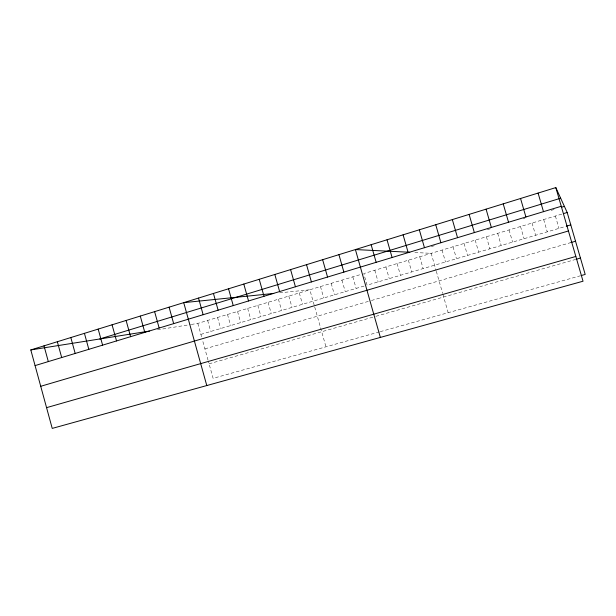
<?xml version="1.0" encoding="UTF-8"?>
<svg xmlns="http://www.w3.org/2000/svg" width="616" height="616" viewBox="0 0 616 616"><rect width="100%" height="100%" fill="white"/><g stroke="black" fill="none" stroke-linecap="round" stroke-linejoin="round"><path stroke-width="0.46" stroke-dasharray="3.08 2.31" d="M431.346 246.616L434.842 245.561M487.364 229.676L490.998 228.575M523.215 218.834L524.94 218.31M551.128 210.387L554.67 209.317M191.26 324.447L197.821 323.4L361.045 274.389M561.738 214.129L363.779 273.573L367.074 285.177L565.334 226.488M200.878 334.38L364.333 285.986M204.912 348.864L370.516 300.762M371.425 300.5L570.986 242.535M209.07 363.81L374.998 316.562M375.914 316.301L574.967 259.621M379.356 331.909L213.113 378.332L208.377 361.322M380.28 331.654L580.626 275.714M157.465 329.814L190.421 324.578M279.649 292.846L309.848 289.766L314.483 306.183M414.861 252.522L431.177 253.33L436.066 270.416M555.386 216.039L558.966 228.367M543.682 219.558L547.247 231.839M532.055 223.046L535.604 235.289M520.52 226.511L524.047 238.708M509.07 229.945L512.581 242.103M497.697 233.364L501.193 245.476M486.409 236.752L489.889 248.818M475.205 240.117L478.663 252.144M464.079 243.459L467.521 255.44M453.037 246.77L456.464 258.712M442.065 250.065L445.476 261.962M436.32 271.279L442.65 293.416M442.912 294.309L448.171 312.697M419.735 256.772L423.115 268.584M408.377 260.183L411.734 271.956M397.104 263.563L400.446 275.298M385.909 266.928L389.243 278.617M374.805 270.262L378.116 281.905M352.837 276.853L356.117 288.419M341.972 280.118L345.237 291.637M331.185 283.36L334.434 294.841M320.482 286.571L323.716 298.013M314.722 307.014L325.956 346.823M299.299 292.931L302.502 304.289M288.819 296.08L292.007 307.399M278.424 299.199L281.597 310.479M268.091 302.302L271.248 313.544M257.842 305.382L260.984 316.585M247.663 308.439L250.789 319.604M237.553 311.473L240.664 322.599M227.512 314.483L230.615 325.571M217.548 317.479L220.628 328.528M207.646 320.451L210.718 331.462M197.821 323.4L201.632 337.091M202.895 341.618L208.146 360.491"/><path stroke-width="0.92" d="M555.817 187.595L583.036 281.219L52.229 428.405L30.8 349.926L555.817 187.595L567.182 212.497L585.2 274.436L581.543 275.46M99.723 338.985L560.668 198.221M35.081 365.596L561.253 206.283M561.738 207.176L564.387 206.375M563.555 213.59L567.182 212.497M566.243 226.218L570.786 224.871M40.733 386.294L568.429 230.977M570.986 242.535L575.537 241.21M46.562 407.653L575.837 256.456M575.875 259.367L580.441 258.065M30.8 349.926L149.442 331.085M273.758 293.447L183.722 302.649L206.784 385.547M409.786 252.267L355.409 249.565L380.357 337.422M538.091 193.078L543.481 211.665M520.558 198.498L525.91 216.986M503.218 203.858L508.531 222.245M486.078 209.163L491.352 227.45M469.115 214.406L474.351 232.602M452.344 219.589L457.542 237.691M435.751 224.725L440.91 242.727M419.334 229.799L424.455 247.701M403.095 234.819L408.185 252.629M387.033 239.786L392.084 257.511M371.132 244.698L376.153 262.331M338.931 254.654L343.874 272.103M322.638 259.698L327.55 277.046M306.529 264.68L311.403 281.935M290.59 269.608L295.426 286.771M274.828 274.482L279.625 291.553M259.228 279.302L264.002 296.288M243.805 284.068L248.541 300.97M228.544 288.788L233.248 305.598M213.444 293.455L218.11 310.179M198.506 298.075L203.141 314.714M169.092 307.168L173.666 323.639M154.616 311.65L159.159 328.028M140.286 316.077L144.799 332.378M126.111 320.459L130.592 336.683M112.074 324.801L116.524 340.941M98.183 329.098L102.603 345.153M84.431 333.348L88.827 349.326M70.825 337.553L75.183 353.453M57.35 341.718L61.685 357.542M44.005 345.846L48.318 361.592"/></g></svg>
